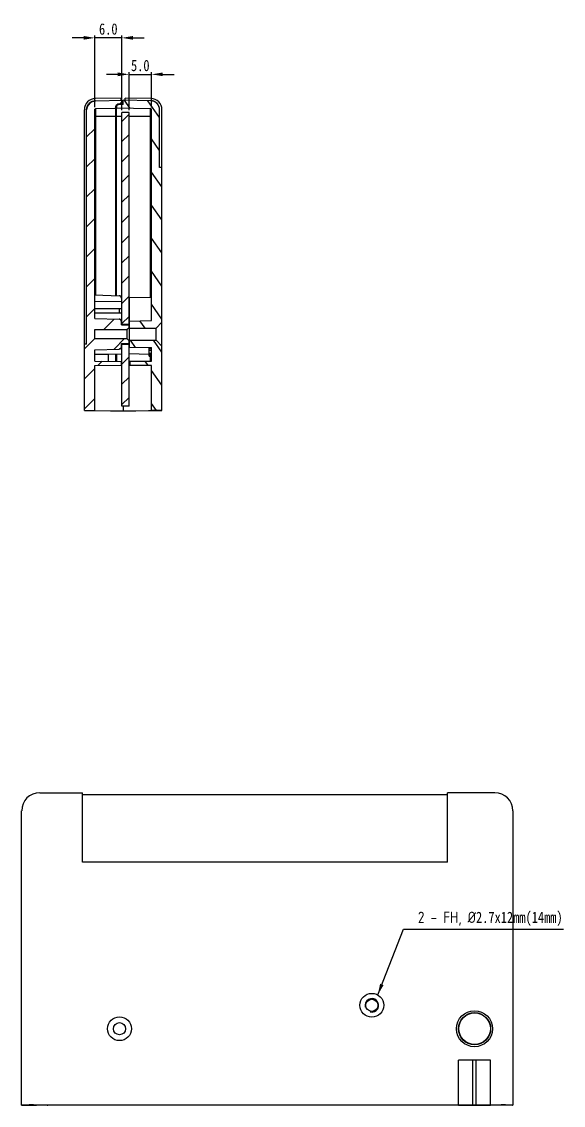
# Model space of a CAD drawing. Header units: millimetres. Extents: x 44 to 354, y -63 to 178.
# Drawn here: x 233.3 to 353.5, y -62.8 to 177.7 of the extents above; entities that cross this region are included whole.
import ezdxf

# ---------------------------------------------------------------- set-up
doc = ezdxf.new("R2010")
doc.units = ezdxf.units.MM
doc.header["$LTSCALE"] = 16.335
doc.header["$PDMODE"] = 3
doc.header["$PDSIZE"] = 8
doc.layers.get('0').update_dxf_attribs({"linetype": 'CONTINUOUS'})
doc.layers.get('Defpoints').update_dxf_attribs({"linetype": 'CONTINUOUS'})
doc.layers.add('02___PRT_ALL_AXES', color=7, linetype='CONTINUOUS')
doc.styles.get("Standard").update_dxf_attribs({"font": '', "width": 0.85})
doc.styles.get('STANDARD').set_extended_font_data('GulimChe')
doc.dimstyles.get("Standard").update_dxf_attribs({"dimtxt": 2.5, "dimasz": 2.5, "dimexe": 0.5, "dimexo": 0.5, "dimgap": 0.7, "dimtad": 1, "dimdec": 1, "dimzin": 1, "dimdsep": 46, "dimtxsty": 'STANDARD', "dimcen": 0.09, "dimadec": 0, "dimazin": 0, "dimtp": 0.01, "dimtm": 0.01, "dimtfac": 1, "dimtdec": 1, "dimtmove": 1, "dimatfit": 0, "dimfxl": 1, "dimtolj": 1, "dimarcsym": 0})

# ---------------------------------------------------------------- blocks, each defined once
blk = doc.blocks.new('*D17')
at = {"color": 0, "lineweight": -2}
for p, q in [((254.66, 166.01), (252.16, 166.01)), ((257.16, 158.05), (257.16, 166.51)), ((257.16, 166.01), (262.16, 166.01)), ((262.16, 158.65), (262.16, 166.51)), ((264.66, 166.01), (267.16, 166.01))]:
    blk.add_line(p, q, dxfattribs=at)
at = {"color": 0}
for points in [[(254.66, 166.43), (254.66, 165.6), (257.16, 166.01)], [(264.66, 166.43), (264.66, 165.6), (262.16, 166.01)]]:
    blk.add_solid(points, dxfattribs=at)
at = {"layer": 'Defpoints', "color": 0}
for p in [(262.16, 166.01), (257.16, 157.55), (262.16, 158.15)]:
    blk.add_point(p, dxfattribs=at)
at = {"color": 0, "insert": (259.66, 167.96), "char_height": 2.5, "attachment_point": 5}
blk.add_mtext('\\A1;5.0', dxfattribs=at)
blk = doc.blocks.new('*D18')
at = {"color": 0, "lineweight": -2}
for p, q in [((247.07, 174.11), (244.57, 174.11)), ((249.57, 158.7), (249.57, 174.61)), ((255.56, 174.11), (249.57, 174.11)), ((255.56, 158.05), (255.56, 174.61)), ((258.06, 174.11), (260.56, 174.11))]:
    blk.add_line(p, q, dxfattribs=at)
at = {"color": 0}
for points in [[(247.07, 174.53), (247.07, 173.7), (249.57, 174.11)], [(258.06, 174.53), (258.06, 173.7), (255.56, 174.11)]]:
    blk.add_solid(points, dxfattribs=at)
at = {"layer": 'Defpoints', "color": 0}
for p in [(249.57, 174.11), (249.57, 158.2), (255.56, 157.55)]:
    blk.add_point(p, dxfattribs=at)
at = {"color": 0, "insert": (252.56, 176.06), "char_height": 2.5, "attachment_point": 5}
blk.add_mtext('\\A1;6.0', dxfattribs=at)

msp = doc.modelspace()

# ---------------------------------------------------------------- hatches: boundary and pattern name
at = {"linetype": 'Continuous'}
h = msp.add_hatch(dxfattribs=at)
h.set_pattern_fill('DEFAULT__2', color=2, scale=4.704653, angle=45, style=0, pattern_type=0)
h.set_pattern_definition([(45, (29.089, 0.004), (-3.32669, 3.32669), [])])
edge = h.paths.add_edge_path()
edge.add_line((247.26, 91.42), (247.26, 106.15))
edge.add_line((247.76, 106.15), (247.26, 106.15))
edge.add_line((247.76, 106.15), (247.76, 158.14))
edge.add_spline(control_points=[(247.76, 158.14), (247.76, 159.3), (248.57, 160.12), (249.73, 160.14)], knot_values=[0, 0, 0, 0, 1, 1, 1, 1], weights=[1, 0.808834, 0.808834, 1], degree=3, periodic=0)
edge.add_line((249.73, 160.14), (255.86, 160.25))
edge.add_line((255.86, 159.45), (255.86, 160.25))
edge.add_line((255.86, 159.45), (254.84, 159.41))
edge.add_spline(control_points=[(254.26, 158.81), (254.26, 159.15), (254.5, 159.4), (254.84, 159.41)], knot_values=[0, 0, 0, 0, 1, 1, 1, 1], weights=[1, 0.812893, 0.812893, 1], degree=3, periodic=0)
edge.add_line((254.26, 158.81), (254.26, 158.42))
edge.add_line((254.26, 158.42), (249.76, 158.34))
edge.add_spline(control_points=[(249.56, 158.14), (249.56, 158.26), (249.64, 158.34), (249.76, 158.34)], knot_values=[0, 0, 0, 0, 1, 1, 1, 1], weights=[1, 0.808834, 0.808834, 1], degree=3, periodic=0)
edge.add_line((249.56, 111.85), (249.56, 158.14))
edge.add_line((249.56, 111.85), (254.98, 111.66))
edge.add_spline(control_points=[(255.46, 111.16), (255.46, 111.44), (255.26, 111.65), (254.98, 111.66)], knot_values=[0, 0, 0, 0, 1, 1, 1, 1], weights=[1, 0.812893, 0.812893, 1], degree=3, periodic=0)
edge.add_line((255.46, 110.44), (255.46, 111.16))
edge.add_line((255.46, 110.44), (257.16, 110.42))
edge.add_line((257.16, 109.85), (257.16, 110.42))
edge.add_line((256.66, 109.35), (257.16, 109.85))
edge.add_line((249.56, 109.35), (256.66, 109.35))
edge.add_line((249.56, 107.35), (249.56, 109.35))
edge.add_line((249.56, 107.35), (256.66, 107.35))
edge.add_line((256.66, 107.35), (257.16, 106.85))
edge.add_line((257.16, 106.28), (257.16, 106.85))
edge.add_line((255.46, 106.25), (257.16, 106.28))
edge.add_line((255.46, 105.54), (255.46, 106.25))
edge.add_spline(control_points=[(255.46, 105.54), (255.46, 105.25), (255.26, 105.05), (254.98, 105.04)], knot_values=[0, 0, 0, 0, 1, 1, 1, 1], weights=[1, 0.812893, 0.812893, 1], degree=3, periodic=0)
edge.add_line((249.56, 104.85), (254.98, 105.04))
edge.add_line((249.56, 102.35), (249.56, 104.85))
edge.add_line((249.56, 102.35), (255.41, 102.25))
edge.add_line((255.41, 102.25), (255.41, 101.45))
edge.add_line((249.56, 101.35), (255.41, 101.45))
edge.add_line((249.56, 91.4), (249.56, 101.35))
edge.add_line((247.26, 91.42), (249.56, 91.4))
h = msp.add_hatch(dxfattribs=at)
h.set_pattern_fill('DEFAULT__1', color=2, scale=4.210795, angle=125, style=0, pattern_type=0)
h.set_pattern_definition([(125, (29.089, 0.004), (-3.44928, -2.41521), [])])
edge = h.paths.add_edge_path()
edge.add_line((264.46, 91.42), (264.46, 105.7))
edge.add_line((264.46, 91.42), (262.16, 91.4))
edge.add_line((262.16, 91.4), (262.16, 101.35))
edge.add_line((262.16, 101.35), (257.31, 101.43))
edge.add_line((257.31, 102.26), (257.31, 101.43))
edge.add_line((262.16, 102.35), (257.31, 102.26))
edge.add_line((262.16, 102.35), (262.16, 105.35))
edge.add_line((257.26, 105.43), (262.16, 105.35))
edge.add_line((257.26, 105.43), (257.26, 107))
edge.add_line((257.26, 107), (263.16, 107))
edge.add_line((263.16, 107), (264.46, 105.7))
edge = h.paths.add_edge_path()
edge.add_line((264.46, 111), (264.46, 145.35))
edge.add_line((263.16, 109.7), (264.46, 111))
edge.add_line((257.26, 109.7), (263.16, 109.7))
edge.add_line((257.26, 109.7), (257.26, 111.26))
edge.add_line((257.26, 111.26), (262.16, 111.35))
edge.add_line((262.16, 111.35), (262.16, 158.14))
edge.add_spline(control_points=[(262.16, 158.14), (262.16, 158.26), (262.08, 158.34), (261.96, 158.34)], knot_values=[0, 0, 0, 0, 1, 1, 1, 1], weights=[1, 0.808834, 0.808834, 1], degree=3, periodic=0)
edge.add_line((261.96, 158.34), (254.36, 158.47))
edge.add_line((254.36, 158.81), (254.36, 158.47))
edge.add_spline(control_points=[(254.36, 158.81), (254.36, 159.1), (254.56, 159.3), (254.84, 159.31)], knot_values=[0, 0, 0, 0, 1, 1, 1, 1], weights=[1, 0.812893, 0.812893, 1], degree=3, periodic=0)
edge.add_line((255.86, 159.35), (254.84, 159.31))
edge.add_line((255.86, 159.35), (255.86, 160.25))
edge.add_line((262, 160.14), (255.86, 160.25))
edge.add_spline(control_points=[(263.96, 158.14), (263.96, 159.3), (263.15, 160.12), (262, 160.14)], knot_values=[0, 0, 0, 0, 1, 1, 1, 1], weights=[1, 0.808834, 0.808834, 1], degree=3, periodic=0)
edge.add_line((263.96, 145.35), (263.96, 158.14))
edge.add_line((264.46, 145.35), (263.96, 145.35))
h = msp.add_hatch()
h.set_pattern_fill('ANSI31', color=2)
h.set_pattern_definition([(45, (-39.2122, 0), (-2.245064, 2.245064), [])])
h.paths.add_polyline_path([(257.16, 157.55), (255.56, 157.55), (255.56, 110.59), (257.16, 110.59)])
h.paths.add_polyline_path([(257.16, 106.09), (255.56, 106.09), (255.56, 92.35), (257.16, 92.35)])

# ---------------------------------------------------------------- linework, layer by layer
at = {"color": 3, "linetype": 'Continuous'}
for p, q in [((255.41, 160.74), (249.72, 160.64)), ((249.73, 160.14), (255.86, 160.25)), ((249.73, 160.14), (255.86, 160.25)), ((254.26, 158.81), (254.26, 158.42)), ((254.26, 116.88), (254.26, 158.81)), ((254.36, 158.81), (254.36, 158.47)), ((254.36, 158.81), (254.36, 158.47)), ((255.86, 159.45), (254.84, 159.41)), ((255.86, 159.45), (254.84, 159.41)), ((254.84, 159.41), (254.84, 159.31)), ((255.86, 159.35), (254.84, 159.31)), ((255.86, 159.35), (254.84, 159.31)), ((255.41, 160.24), (255.41, 160.74)), ((255.86, 159.35), (255.86, 160.25)), ((262, 160.14), (255.86, 160.25)), ((255.86, 159.45), (255.86, 160.25)), ((255.86, 159.35), (255.86, 160.25)), ((262, 160.14), (255.86, 160.25)), ((256.31, 160.24), (256.31, 160.74)), ((262, 160.64), (256.31, 160.74)), ((247.26, 91.42), (247.26, 158.14)), ((247.76, 106.15), (247.76, 158.14)), ((247.76, 106.15), (247.76, 158.14)), ((249.56, 111.85), (249.56, 158.14)), ((249.56, 111.85), (249.56, 158.14)), ((249.56, 156.75), (255.56, 156.75)), ((254.26, 158.42), (249.76, 158.34)), ((254.26, 158.42), (249.76, 158.34)), ((249.76, 158.34), (249.76, 117.04)), ((261.96, 158.34), (254.36, 158.47)), ((254.36, 116.88), (254.36, 158.47)), ((261.96, 158.34), (254.36, 158.47)), ((257.16, 156.75), (262.16, 156.75)), ((261.96, 116.54), (261.96, 158.34)), ((262.16, 111.35), (262.16, 158.14)), ((262.16, 111.35), (262.16, 158.14)), ((263.96, 145.35), (263.96, 158.14)), ((263.96, 145.35), (263.96, 158.14)), ((264.46, 91.42), (264.46, 158.14)), ((264.46, 145.35), (263.96, 145.35)), ((264.46, 145.35), (263.96, 145.35)), ((264.46, 111), (264.46, 145.35)), ((249.56, 117.05), (254.98, 116.86)), ((249.56, 115.69), (255.46, 115.58)), ((255.46, 116.36), (255.46, 115.58)), ((255.46, 115.64), (255.56, 115.64)), ((257.26, 116.46), (262.16, 116.55)), ((257.26, 105.43), (257.26, 116.46)), ((249.56, 114.05), (255.46, 114.05)), ((254.98, 114.05), (254.98, 113.05)), ((255.46, 114.05), (255.46, 113.05)), ((249.56, 113.05), (255.46, 113.05)), ((249.56, 111.85), (254.98, 111.66)), ((249.56, 111.85), (254.98, 111.66)), ((255.32, 111.51), (255.46, 111.51)), ((255.46, 110.44), (255.46, 111.51)), ((255.46, 111.45), (255.56, 111.45)), ((255.46, 110.44), (255.46, 111.16)), ((257.26, 112.76), (257.16, 112.76)), ((257.26, 111.26), (262.16, 111.35)), ((257.26, 111.26), (262.16, 111.35)), ((257.26, 109.7), (257.26, 111.26)), ((263.16, 109.7), (264.46, 111)), ((263.16, 109.7), (264.46, 111)), ((249.56, 109.35), (256.66, 109.35)), ((249.56, 107.35), (249.56, 109.35)), ((249.56, 109.35), (256.66, 109.35)), ((249.56, 107.35), (249.56, 109.35)), ((255.46, 110.44), (257.16, 110.42)), ((255.46, 110.44), (257.16, 110.42)), ((256.66, 109.35), (257.16, 109.85)), ((256.66, 109.35), (257.16, 109.85)), ((256.66, 109.35), (256.66, 107.35)), ((257.16, 109.85), (257.16, 110.42)), ((257.16, 109.85), (257.16, 106.85)), ((257.26, 109.7), (263.16, 109.7)), ((257.26, 109.7), (263.16, 109.7)), ((263.16, 107), (263.16, 109.7)), ((247.26, 91.42), (247.26, 106.15)), ((247.76, 106.15), (247.26, 106.15)), ((247.76, 106.15), (247.26, 106.15)), ((249.56, 107.35), (256.66, 107.35)), ((249.56, 107.35), (256.66, 107.35)), ((255.46, 106.25), (257.16, 106.28)), ((255.46, 106.25), (257.16, 106.28)), ((255.46, 105.54), (255.46, 106.25)), ((255.46, 105.54), (255.46, 106.25)), ((256.66, 107.35), (257.16, 106.85)), ((256.66, 107.35), (257.16, 106.85)), ((257.16, 106.28), (257.16, 106.85)), ((257.26, 105.43), (257.26, 107)), ((257.26, 107), (263.16, 107)), ((257.26, 107), (263.16, 107)), ((263.16, 107), (264.46, 105.7)), ((263.16, 107), (264.46, 105.7)), ((249.56, 104.85), (254.98, 105.04)), ((249.56, 104.85), (254.98, 105.04)), ((249.56, 102.35), (249.56, 104.85)), ((249.56, 102.35), (249.56, 104.85)), ((249.56, 103.88), (252.56, 103.92)), ((252.56, 103.9), (255.56, 103.95)), ((252.56, 103.92), (252.56, 102.3)), ((254.26, 102.27), (254.26, 103.93)), ((254.36, 103.93), (254.36, 102.26)), ((261.66, 103.86), (257.16, 103.94)), ((257.26, 105.43), (262.16, 105.35)), ((257.26, 105.43), (262.16, 105.35)), ((261.66, 103.43), (261.66, 105.36)), ((261.66, 105.15), (262.16, 105.15)), ((261.66, 104.77), (262.16, 104.77)), ((261.66, 104.1), (262.16, 104.1)), ((261.66, 103.81), (262.16, 103.81)), ((261.66, 103.62), (262.16, 103.62)), ((261.66, 103.52), (262.16, 103.52)), ((262.16, 102.35), (262.16, 105.35)), ((262.16, 102.35), (262.16, 105.35)), ((264.46, 91.42), (264.46, 105.7)), ((249.56, 102.35), (255.41, 102.25)), ((249.56, 102.35), (255.56, 102.24)), ((249.56, 101.35), (255.41, 101.45)), ((249.56, 101.35), (255.56, 101.45)), ((249.56, 91.4), (249.56, 101.35)), ((249.56, 91.4), (249.56, 101.35)), ((255.41, 102.25), (255.41, 101.45)), ((255.41, 102.25), (255.41, 101.45)), ((257.16, 102.26), (262.16, 102.35)), ((257.16, 101.44), (262.16, 101.35)), ((262.16, 102.35), (257.31, 102.26)), ((257.31, 102.26), (257.31, 101.43)), ((257.31, 102.26), (257.31, 101.43)), ((262.16, 101.35), (257.31, 101.43)), ((261.66, 103.43), (262.16, 103.43)), ((261.96, 102.34), (261.96, 103.43)), ((262.16, 91.4), (262.16, 101.35)), ((262.16, 91.4), (262.16, 101.35)), ((247.26, 91.42), (249.56, 91.4)), ((247.26, 91.42), (255.86, 91.35)), ((255.86, 92.35), (255.86, 91.35)), ((255.86, 91.35), (264.46, 91.42)), ((264.46, 91.42), (262.16, 91.4)), ((253.05, 91.35), (258.67, 91.35)), ((264.46, 91.35), (261.46, 91.35)), ((237.34, 6.56), (246.84, 6.56)), ((246.84, -8.83), (246.84, 6.56)), ((327.84, 6.07), (246.84, 6.07)), ((338.34, 6.56), (327.84, 6.56)), ((327.84, -8.83), (327.84, 6.56)), ((233.34, -62.83), (233.34, 2.57)), ((342.33, 2.57), (342.33, -62.83)), ((327.84, -8.83), (246.84, -8.83)), ((337.39, -52.83), (330.28, -52.83)), ((330.28, -62.76), (330.28, -52.83)), ((330.3, -62.77), (330.3, -52.83)), ((333.49, -62.78), (333.49, -52.83)), ((334.19, -62.78), (334.19, -52.83)), ((337.37, -62.77), (337.37, -52.83)), ((337.39, -62.76), (337.39, -52.83)), ((233.44, -62.78), (233.34, -62.83)), ((233.34, -62.83), (236.64, -62.83)), ((330.28, -62.76), (235.94, -62.76)), ((239.03, -62.83), (237.14, -62.83)), ((239.03, -62.83), (239.14, -62.78)), ((326.63, -62.78), (239.14, -62.78)), ((326.74, -62.83), (326.63, -62.78)), ((330.84, -62.83), (326.74, -62.83)), ((330.28, -62.76), (330.3, -62.77)), ((330.3, -62.77), (333.49, -62.78)), ((337.34, -62.83), (330.34, -62.83)), ((333.49, -62.78), (334.19, -62.78)), ((334.19, -62.78), (337.37, -62.77)), ((338.54, -62.83), (336.84, -62.83)), ((337.39, -62.76), (337.37, -62.77)), ((339.73, -62.76), (337.39, -62.76)), ((342.33, -62.83), (339.03, -62.83)), ((342.23, -62.78), (342.33, -62.83))]:
    msp.add_line(p, q, dxfattribs=at)
for centre, radius in [((311.04, -40.63), 2.65), ((311.04, -40.63), 1.35), ((255.04, -45.83), 2.65), ((333.84, -45.83), 4), ((333.84, -45.83), 3.57), ((333.84, -45.83), 3.5), ((333.84, -45.83), 3.5), ((255.04, -45.83), 1.35)]:
    msp.add_circle(centre, radius, dxfattribs=at)
for centre, radius, start, end in [((249.76, 158.14), 2.5, 91, 180), ((249.76, 158.14), 2, 91, 180), ((254.86, 158.81), 0.6, 92, 180), ((254.86, 158.81), 0.5, 92, 180), ((261.96, 158.14), 2.5, 0, 89), ((261.96, 158.14), 2, 0, 89), ((249.76, 158.14), 0.2, 91, 180), ((261.96, 158.14), 0.2, 0, 89), ((254.96, 116.36), 0.5, 0, 88), ((254.96, 111.16), 0.5, 0, 88), ((254.96, 105.54), 0.5, 272, 0), ((237.34, 2.57), 3.99, 90, 180), ((338.34, 2.57), 3.99, 0, 90), ((311.04, -40.63), 1.5, 255, 195)]:
    msp.add_arc(centre, radius, start, end, dxfattribs=at)
for centre, major_axis, start_param, end_param in [((235.94, -62.78), (2.5, 0), 1.570796, 3.124139), ((236.64, -62.83), (0.5, 0), 0.100167, 1.570796), ((333.84, -62.83), (3, 0), 0, 3.141593), ((339.03, -62.83), (0.5, 0), 1.570796, 2.979769), ((339.73, -62.78), (2.5, 0), 0.017453, 1.570796)]:
    msp.add_ellipse(centre, major_axis=major_axis, ratio=0.008727, start_param=start_param, end_param=end_param, dxfattribs=at)
for points, knots in [([(247.76, 158.14), (247.76, 158.15), (247.76, 158.16), (247.76, 158.19), (247.76, 158.21), (247.76, 158.23), (247.76, 158.25), (247.76, 158.27), (247.77, 158.3), (247.77, 158.32), (247.77, 158.34), (247.77, 158.36), (247.78, 158.39), (247.78, 158.41), (247.78, 158.43), (247.79, 158.46), (247.79, 158.48), (247.79, 158.5), (247.8, 158.52), (247.8, 158.55), (247.81, 158.57), (247.81, 158.59), (247.82, 158.62), (247.82, 158.64), (247.83, 158.66), (247.84, 158.69), (247.84, 158.71), (247.85, 158.73), (247.86, 158.76), (247.86, 158.78), (247.87, 158.8), (247.88, 158.82), (247.89, 158.85), (247.9, 158.87), (247.91, 158.89), (247.92, 158.92), (247.93, 158.94), (247.94, 158.96), (247.95, 158.98), (247.96, 159.01), (247.97, 159.03), (247.98, 159.05), (247.99, 159.07), (248, 159.1), (248.01, 159.12), (248.03, 159.14), (248.04, 159.16), (248.05, 159.18), (248.07, 159.2), (248.08, 159.23), (248.09, 159.25), (248.11, 159.27), (248.12, 159.29), (248.14, 159.31), (248.15, 159.33), (248.17, 159.35), (248.18, 159.37), (248.2, 159.39), (248.21, 159.41), (248.23, 159.43), (248.25, 159.45), (248.26, 159.47), (248.28, 159.49), (248.3, 159.51), (248.32, 159.52), (248.33, 159.54), (248.35, 159.56), (248.37, 159.58), (248.39, 159.6), (248.41, 159.61), (248.43, 159.63), (248.45, 159.65), (248.46, 159.66), (248.48, 159.68), (248.5, 159.7), (248.52, 159.71), (248.54, 159.73), (248.56, 159.74), (248.58, 159.76), (248.61, 159.77), (248.63, 159.79), (248.65, 159.8), (248.67, 159.82), (248.69, 159.83), (248.71, 159.84), (248.73, 159.86), (248.75, 159.87), (248.78, 159.88), (248.8, 159.89), (248.82, 159.91), (248.84, 159.92), (248.86, 159.93), (248.89, 159.94), (248.91, 159.95), (248.93, 159.96), (248.95, 159.97), (248.98, 159.98), (249, 159.99), (249.02, 160), (249.04, 160.01), (249.07, 160.02), (249.09, 160.03), (249.11, 160.03), (249.14, 160.04), (249.16, 160.05), (249.18, 160.06), (249.2, 160.06), (249.23, 160.07), (249.25, 160.08), (249.27, 160.08), (249.3, 160.09), (249.32, 160.09), (249.34, 160.1), (249.37, 160.1), (249.39, 160.11), (249.41, 160.11), (249.43, 160.11), (249.46, 160.12), (249.48, 160.12), (249.5, 160.12), (249.52, 160.13), (249.55, 160.13), (249.57, 160.13), (249.59, 160.13), (249.61, 160.14), (249.64, 160.14), (249.66, 160.14), (249.68, 160.14), (249.7, 160.14), (249.72, 160.14), (249.73, 160.14)], [0, 0, 0, 0, 0.021952, 0.044002, 0.066148, 0.088391, 0.110729, 0.133161, 0.155687, 0.178306, 0.201017, 0.223818, 0.24671, 0.269691, 0.29276, 0.315916, 0.339159, 0.362486, 0.385897, 0.40939, 0.432965, 0.45662, 0.480354, 0.504166, 0.528054, 0.552017, 0.576054, 0.600163, 0.624343, 0.648592, 0.672909, 0.697292, 0.72174, 0.746251, 0.770824, 0.795457, 0.820148, 0.844896, 0.869699, 0.894555, 0.919462, 0.944419, 0.969424, 0.994475, 1.01957, 1.044708, 1.069886, 1.095102, 1.120355, 1.145643, 1.170964, 1.196315, 1.221695, 1.247102, 1.272534, 1.297988, 1.323464, 1.348957, 1.374468, 1.399993, 1.425531, 1.451079, 1.476635, 1.502198, 1.527765, 1.553333, 1.578902, 1.604469, 1.630032, 1.655588, 1.681136, 1.706674, 1.732199, 1.757709, 1.783203, 1.808679, 1.834133, 1.859565, 1.884972, 1.910352, 1.935703, 1.961024, 1.986312, 2.011565, 2.036781, 2.061959, 2.087097, 2.112192, 2.137243, 2.162248, 2.187205, 2.212112, 2.236968, 2.261771, 2.286519, 2.31121, 2.335843, 2.360416, 2.384927, 2.409375, 2.433758, 2.458075, 2.482324, 2.506504, 2.530613, 2.55465, 2.578613, 2.602501, 2.626313, 2.650047, 2.673702, 2.697277, 2.72077, 2.744181, 2.767508, 2.79075, 2.813907, 2.836976, 2.859957, 2.882848, 2.90565, 2.928361, 2.95098, 2.973506, 2.995938, 3.018276, 3.040518, 3.062665, 3.084715, 3.106667, 3.106667, 3.106667, 3.106667]), ([(254.26, 158.81), (254.26, 158.81), (254.26, 158.82), (254.26, 158.83), (254.26, 158.83), (254.26, 158.84), (254.26, 158.85), (254.26, 158.85), (254.26, 158.86), (254.26, 158.87), (254.26, 158.87), (254.26, 158.88), (254.26, 158.89), (254.27, 158.89), (254.27, 158.9), (254.27, 158.91), (254.27, 158.91), (254.27, 158.92), (254.27, 158.93), (254.27, 158.93), (254.27, 158.94), (254.28, 158.95), (254.28, 158.95), (254.28, 158.96), (254.28, 158.97), (254.28, 158.97), (254.28, 158.98), (254.29, 158.99), (254.29, 159), (254.29, 159), (254.29, 159.01), (254.3, 159.02), (254.3, 159.02), (254.3, 159.03), (254.3, 159.04), (254.31, 159.04), (254.31, 159.05), (254.31, 159.06), (254.31, 159.06), (254.32, 159.07), (254.32, 159.08), (254.32, 159.08), (254.33, 159.09), (254.33, 159.1), (254.33, 159.1), (254.34, 159.11), (254.34, 159.12), (254.35, 159.12), (254.35, 159.13), (254.35, 159.13), (254.36, 159.14), (254.36, 159.15), (254.37, 159.15), (254.37, 159.16), (254.38, 159.17), (254.38, 159.17), (254.38, 159.18), (254.39, 159.18), (254.39, 159.19), (254.4, 159.2), (254.4, 159.2), (254.41, 159.21), (254.41, 159.21), (254.42, 159.22), (254.42, 159.22), (254.43, 159.23), (254.43, 159.23), (254.44, 159.24), (254.44, 159.25), (254.45, 159.25), (254.46, 159.26), (254.46, 159.26), (254.47, 159.27), (254.47, 159.27), (254.48, 159.28), (254.48, 159.28), (254.49, 159.29), (254.5, 159.29), (254.5, 159.29), (254.51, 159.3), (254.51, 159.3), (254.52, 159.31), (254.53, 159.31), (254.53, 159.32), (254.54, 159.32), (254.55, 159.32), (254.55, 159.33), (254.56, 159.33), (254.56, 159.34), (254.57, 159.34), (254.58, 159.34), (254.58, 159.35), (254.59, 159.35), (254.6, 159.35), (254.6, 159.36), (254.61, 159.36), (254.62, 159.36), (254.62, 159.36), (254.63, 159.37), (254.64, 159.37), (254.64, 159.37), (254.65, 159.38), (254.66, 159.38), (254.66, 159.38), (254.67, 159.38), (254.68, 159.38), (254.69, 159.39), (254.69, 159.39), (254.7, 159.39), (254.71, 159.39), (254.71, 159.39), (254.72, 159.4), (254.73, 159.4), (254.73, 159.4), (254.74, 159.4), (254.75, 159.4), (254.75, 159.4), (254.76, 159.4), (254.77, 159.41), (254.77, 159.41), (254.78, 159.41), (254.79, 159.41), (254.79, 159.41), (254.8, 159.41), (254.81, 159.41), (254.81, 159.41), (254.82, 159.41), (254.83, 159.41), (254.83, 159.41), (254.84, 159.41), (254.84, 159.41)], [0, 0, 0, 0, 0.0065266, 0.0130816, 0.0196648, 0.0262759, 0.0329146, 0.0395809, 0.0462744, 0.0529948, 0.059742, 0.0665156, 0.0733154, 0.0801411, 0.0869924, 0.0938689, 0.1007704, 0.1076966, 0.114647, 0.1216215, 0.1286195, 0.1356408, 0.1426851, 0.1497518, 0.1568407, 0.1639513, 0.1710832, 0.1782361, 0.1854095, 0.192603, 0.1998162, 0.2070486, 0.2142997, 0.2215691, 0.2288564, 0.236161, 0.2434825, 0.2508204, 0.2581742, 0.2655433, 0.2729274, 0.2803258, 0.2877381, 0.2951637, 0.3026021, 0.3100528, 0.3175151, 0.3249886, 0.3324727, 0.3399668, 0.3474703, 0.3549828, 0.3625036, 0.3700321, 0.3775678, 0.3851101, 0.3926584, 0.4002121, 0.4077705, 0.4153332, 0.4228995, 0.4304688, 0.4380405, 0.4456141, 0.4531888, 0.4607641, 0.4683395, 0.4759142, 0.4834877, 0.4910595, 0.4986288, 0.5061951, 0.5137578, 0.5213162, 0.5288699, 0.5364182, 0.5439604, 0.5514961, 0.5590247, 0.5665455, 0.5740579, 0.5815615, 0.5890556, 0.5965397, 0.6040132, 0.6114755, 0.6189262, 0.6263645, 0.6337902, 0.6412024, 0.6486009, 0.6559849, 0.6633541, 0.6707079, 0.6780458, 0.6853673, 0.6926719, 0.6999592, 0.7072286, 0.7144797, 0.7217121, 0.7289252, 0.7361187, 0.7432921, 0.750445, 0.757577, 0.7646876, 0.7717765, 0.7788432, 0.7858874, 0.7929088, 0.7999068, 0.8068813, 0.8138317, 0.8207579, 0.8276594, 0.8345359, 0.8413872, 0.8482129, 0.8550126, 0.8617863, 0.8685334, 0.8752539, 0.8819474, 0.8886136, 0.8952524, 0.9018635, 0.9084467, 0.9150016, 0.9215283, 0.9215283, 0.9215283, 0.9215283]), ([(254.36, 158.81), (254.36, 158.81), (254.36, 158.82), (254.36, 158.82), (254.36, 158.83), (254.36, 158.83), (254.36, 158.84), (254.36, 158.85), (254.36, 158.85), (254.36, 158.86), (254.36, 158.86), (254.36, 158.87), (254.36, 158.87), (254.36, 158.88), (254.37, 158.88), (254.37, 158.89), (254.37, 158.9), (254.37, 158.9), (254.37, 158.91), (254.37, 158.91), (254.37, 158.92), (254.37, 158.92), (254.37, 158.93), (254.38, 158.94), (254.38, 158.94), (254.38, 158.95), (254.38, 158.95), (254.38, 158.96), (254.38, 158.96), (254.39, 158.97), (254.39, 158.98), (254.39, 158.98), (254.39, 158.99), (254.39, 158.99), (254.4, 159), (254.4, 159), (254.4, 159.01), (254.4, 159.02), (254.41, 159.02), (254.41, 159.03), (254.41, 159.03), (254.41, 159.04), (254.42, 159.04), (254.42, 159.05), (254.42, 159.05), (254.43, 159.06), (254.43, 159.07), (254.43, 159.07), (254.44, 159.08), (254.44, 159.08), (254.44, 159.09), (254.45, 159.09), (254.45, 159.1), (254.45, 159.1), (254.46, 159.11), (254.46, 159.11), (254.46, 159.12), (254.47, 159.12), (254.47, 159.13), (254.48, 159.13), (254.48, 159.14), (254.48, 159.14), (254.49, 159.15), (254.49, 159.15), (254.5, 159.16), (254.5, 159.16), (254.5, 159.16), (254.51, 159.17), (254.51, 159.17), (254.52, 159.18), (254.52, 159.18), (254.53, 159.19), (254.53, 159.19), (254.54, 159.19), (254.54, 159.2), (254.55, 159.2), (254.55, 159.21), (254.56, 159.21), (254.56, 159.21), (254.57, 159.22), (254.57, 159.22), (254.58, 159.22), (254.58, 159.23), (254.59, 159.23), (254.59, 159.24), (254.6, 159.24), (254.6, 159.24), (254.61, 159.24), (254.61, 159.25), (254.62, 159.25), (254.63, 159.25), (254.63, 159.26), (254.64, 159.26), (254.64, 159.26), (254.65, 159.26), (254.65, 159.27), (254.66, 159.27), (254.66, 159.27), (254.67, 159.27), (254.67, 159.28), (254.68, 159.28), (254.69, 159.28), (254.69, 159.28), (254.7, 159.29), (254.7, 159.29), (254.71, 159.29), (254.71, 159.29), (254.72, 159.29), (254.73, 159.29), (254.73, 159.3), (254.74, 159.3), (254.74, 159.3), (254.75, 159.3), (254.75, 159.3), (254.76, 159.3), (254.77, 159.3), (254.77, 159.3), (254.78, 159.31), (254.78, 159.31), (254.79, 159.31), (254.79, 159.31), (254.8, 159.31), (254.8, 159.31), (254.81, 159.31), (254.82, 159.31), (254.82, 159.31), (254.83, 159.31), (254.83, 159.31), (254.84, 159.31), (254.84, 159.31), (254.84, 159.31)], [0, 0, 0, 0, 0.0054389, 0.0109014, 0.0163873, 0.0218965, 0.0274289, 0.0329841, 0.038562, 0.0441624, 0.049785, 0.0554297, 0.0610962, 0.0667843, 0.0724936, 0.0782241, 0.0839753, 0.0897471, 0.0955392, 0.1013512, 0.1071829, 0.113034, 0.1189042, 0.1247932, 0.1307006, 0.1366261, 0.1425694, 0.1485301, 0.154508, 0.1605025, 0.1665135, 0.1725405, 0.1785831, 0.1846409, 0.1907136, 0.1968008, 0.2029021, 0.209017, 0.2151451, 0.2212861, 0.2274395, 0.2336049, 0.2397818, 0.2459698, 0.2521684, 0.2583773, 0.2645959, 0.2708238, 0.2770605, 0.2833056, 0.2895586, 0.295819, 0.3020863, 0.3083601, 0.3146399, 0.3209251, 0.3272153, 0.33351, 0.3398088, 0.346111, 0.3524163, 0.358724, 0.3650338, 0.3713451, 0.3776573, 0.3839701, 0.3902829, 0.3965952, 0.4029065, 0.4092162, 0.415524, 0.4218292, 0.4281315, 0.4344302, 0.4407249, 0.4470151, 0.4533004, 0.4595801, 0.4658539, 0.4721212, 0.4783816, 0.4846346, 0.4908797, 0.4971164, 0.5033443, 0.5095629, 0.5157718, 0.5219705, 0.5281585, 0.5343354, 0.5405007, 0.5466541, 0.5527951, 0.5589233, 0.5650382, 0.5711394, 0.5772266, 0.5832993, 0.5893572, 0.5953998, 0.6014267, 0.6074377, 0.6134323, 0.6194101, 0.6253709, 0.6313142, 0.6372397, 0.6431471, 0.649036, 0.6549062, 0.6607573, 0.666589, 0.672401, 0.6781931, 0.6839649, 0.6897161, 0.6954466, 0.701156, 0.706844, 0.7125105, 0.7181552, 0.7237779, 0.7293783, 0.7349562, 0.7405114, 0.7460437, 0.7515529, 0.7570389, 0.7625014, 0.7679402, 0.7679402, 0.7679402, 0.7679402]), ([(263.96, 158.14), (263.96, 158.15), (263.96, 158.16), (263.96, 158.19), (263.96, 158.21), (263.96, 158.23), (263.96, 158.25), (263.96, 158.27), (263.95, 158.3), (263.95, 158.32), (263.95, 158.34), (263.95, 158.36), (263.95, 158.39), (263.94, 158.41), (263.94, 158.43), (263.94, 158.46), (263.93, 158.48), (263.93, 158.5), (263.92, 158.52), (263.92, 158.55), (263.91, 158.57), (263.91, 158.59), (263.9, 158.62), (263.9, 158.64), (263.89, 158.66), (263.88, 158.69), (263.88, 158.71), (263.87, 158.73), (263.86, 158.76), (263.86, 158.78), (263.85, 158.8), (263.84, 158.82), (263.83, 158.85), (263.82, 158.87), (263.81, 158.89), (263.8, 158.92), (263.79, 158.94), (263.78, 158.96), (263.77, 158.98), (263.76, 159.01), (263.75, 159.03), (263.74, 159.05), (263.73, 159.07), (263.72, 159.1), (263.71, 159.12), (263.69, 159.14), (263.68, 159.16), (263.67, 159.18), (263.65, 159.2), (263.64, 159.23), (263.63, 159.25), (263.61, 159.27), (263.6, 159.29), (263.58, 159.31), (263.57, 159.33), (263.55, 159.35), (263.54, 159.37), (263.52, 159.39), (263.51, 159.41), (263.49, 159.43), (263.47, 159.45), (263.46, 159.47), (263.44, 159.49), (263.42, 159.51), (263.4, 159.52), (263.39, 159.54), (263.37, 159.56), (263.35, 159.58), (263.33, 159.6), (263.31, 159.61), (263.29, 159.63), (263.28, 159.65), (263.26, 159.66), (263.24, 159.68), (263.22, 159.7), (263.2, 159.71), (263.18, 159.73), (263.16, 159.74), (263.14, 159.76), (263.12, 159.77), (263.09, 159.79), (263.07, 159.8), (263.05, 159.82), (263.03, 159.83), (263.01, 159.84), (262.99, 159.86), (262.97, 159.87), (262.94, 159.88), (262.92, 159.89), (262.9, 159.91), (262.88, 159.92), (262.86, 159.93), (262.83, 159.94), (262.81, 159.95), (262.79, 159.96), (262.77, 159.97), (262.74, 159.98), (262.72, 159.99), (262.7, 160), (262.68, 160.01), (262.65, 160.02), (262.63, 160.03), (262.61, 160.03), (262.58, 160.04), (262.56, 160.05), (262.54, 160.06), (262.52, 160.06), (262.49, 160.07), (262.47, 160.08), (262.45, 160.08), (262.42, 160.09), (262.4, 160.09), (262.38, 160.1), (262.36, 160.1), (262.33, 160.11), (262.31, 160.11), (262.29, 160.11), (262.26, 160.12), (262.24, 160.12), (262.22, 160.12), (262.2, 160.13), (262.17, 160.13), (262.15, 160.13), (262.13, 160.13), (262.11, 160.14), (262.08, 160.14), (262.06, 160.14), (262.04, 160.14), (262.02, 160.14), (262, 160.14), (262, 160.14)], [0, 0, 0, 0, 0.021952, 0.044002, 0.066148, 0.088391, 0.110729, 0.133161, 0.155687, 0.178306, 0.201017, 0.223818, 0.24671, 0.269691, 0.29276, 0.315916, 0.339159, 0.362486, 0.385897, 0.40939, 0.432965, 0.45662, 0.480354, 0.504166, 0.528054, 0.552017, 0.576054, 0.600163, 0.624343, 0.648592, 0.672909, 0.697292, 0.72174, 0.746251, 0.770824, 0.795457, 0.820148, 0.844896, 0.869699, 0.894555, 0.919462, 0.944419, 0.969424, 0.994475, 1.01957, 1.044708, 1.069886, 1.095102, 1.120355, 1.145643, 1.170964, 1.196315, 1.221695, 1.247102, 1.272534, 1.297988, 1.323464, 1.348957, 1.374468, 1.399993, 1.425531, 1.451079, 1.476635, 1.502198, 1.527765, 1.553333, 1.578902, 1.604469, 1.630032, 1.655588, 1.681136, 1.706674, 1.732199, 1.757709, 1.783203, 1.808679, 1.834133, 1.859565, 1.884972, 1.910352, 1.935703, 1.961024, 1.986312, 2.011565, 2.036781, 2.061959, 2.087097, 2.112192, 2.137243, 2.162248, 2.187205, 2.212112, 2.236968, 2.261771, 2.286519, 2.31121, 2.335843, 2.360416, 2.384927, 2.409375, 2.433758, 2.458075, 2.482324, 2.506504, 2.530613, 2.55465, 2.578613, 2.602501, 2.626313, 2.650047, 2.673702, 2.697277, 2.72077, 2.744181, 2.767508, 2.79075, 2.813907, 2.836976, 2.859957, 2.882848, 2.90565, 2.928361, 2.95098, 2.973506, 2.995938, 3.018276, 3.040518, 3.062665, 3.084715, 3.106667, 3.106667, 3.106667, 3.106667]), ([(249.56, 158.14), (249.56, 158.14), (249.56, 158.15), (249.56, 158.15), (249.56, 158.15), (249.56, 158.16), (249.56, 158.16), (249.56, 158.17), (249.56, 158.17), (249.56, 158.18), (249.56, 158.18), (249.57, 158.19), (249.57, 158.19), (249.57, 158.2), (249.57, 158.2), (249.57, 158.2), (249.57, 158.21), (249.57, 158.21), (249.58, 158.22), (249.58, 158.22), (249.58, 158.23), (249.58, 158.23), (249.58, 158.24), (249.59, 158.24), (249.59, 158.25), (249.59, 158.25), (249.59, 158.25), (249.6, 158.26), (249.6, 158.26), (249.6, 158.27), (249.61, 158.27), (249.61, 158.27), (249.61, 158.28), (249.62, 158.28), (249.62, 158.28), (249.62, 158.29), (249.63, 158.29), (249.63, 158.3), (249.64, 158.3), (249.64, 158.3), (249.64, 158.3), (249.65, 158.31), (249.65, 158.31), (249.66, 158.31), (249.66, 158.32), (249.67, 158.32), (249.67, 158.32), (249.68, 158.32), (249.68, 158.32), (249.68, 158.33), (249.69, 158.33), (249.69, 158.33), (249.7, 158.33), (249.7, 158.33), (249.71, 158.33), (249.71, 158.34), (249.72, 158.34), (249.72, 158.34), (249.73, 158.34), (249.73, 158.34), (249.73, 158.34), (249.74, 158.34), (249.74, 158.34), (249.75, 158.34), (249.75, 158.34), (249.76, 158.34), (249.76, 158.34)], [0, 0, 0, 0, 0.0044001, 0.008839, 0.0133159, 0.0178303, 0.0223815, 0.0269687, 0.0315911, 0.036248, 0.0409383, 0.0456613, 0.0504158, 0.0552008, 0.0600153, 0.0648581, 0.069728, 0.0746239, 0.0795443, 0.0844881, 0.0894539, 0.0944402, 0.0994457, 0.1044689, 0.1095083, 0.1145623, 0.1196293, 0.124708, 0.1297965, 0.1348933, 0.1399967, 0.1451052, 0.150217, 0.1553305, 0.1604439, 0.1655557, 0.1706642, 0.1757676, 0.1808645, 0.185953, 0.1910316, 0.1960987, 0.2011527, 0.206192, 0.2112152, 0.2162207, 0.221207, 0.2261728, 0.2311166, 0.2360371, 0.2409329, 0.2458029, 0.2506457, 0.2554601, 0.2602452, 0.2649997, 0.2697226, 0.2744129, 0.2790698, 0.2836922, 0.2882794, 0.2928306, 0.297345, 0.301822, 0.3062608, 0.3106609, 0.3106609, 0.3106609, 0.3106609]), ([(262.16, 158.14), (262.16, 158.14), (262.16, 158.15), (262.16, 158.15), (262.16, 158.15), (262.16, 158.16), (262.16, 158.16), (262.16, 158.17), (262.16, 158.17), (262.16, 158.18), (262.16, 158.18), (262.16, 158.19), (262.15, 158.19), (262.15, 158.2), (262.15, 158.2), (262.15, 158.2), (262.15, 158.21), (262.15, 158.21), (262.14, 158.22), (262.14, 158.22), (262.14, 158.23), (262.14, 158.23), (262.14, 158.24), (262.13, 158.24), (262.13, 158.25), (262.13, 158.25), (262.13, 158.25), (262.12, 158.26), (262.12, 158.26), (262.12, 158.27), (262.11, 158.27), (262.11, 158.27), (262.11, 158.28), (262.1, 158.28), (262.1, 158.28), (262.1, 158.29), (262.09, 158.29), (262.09, 158.3), (262.08, 158.3), (262.08, 158.3), (262.08, 158.3), (262.07, 158.31), (262.07, 158.31), (262.06, 158.31), (262.06, 158.32), (262.05, 158.32), (262.05, 158.32), (262.05, 158.32), (262.04, 158.32), (262.04, 158.33), (262.03, 158.33), (262.03, 158.33), (262.02, 158.33), (262.02, 158.33), (262.01, 158.33), (262.01, 158.34), (262, 158.34), (262, 158.34), (262, 158.34), (261.99, 158.34), (261.99, 158.34), (261.98, 158.34), (261.98, 158.34), (261.97, 158.34), (261.97, 158.34), (261.97, 158.34), (261.96, 158.34)], [0, 0, 0, 0, 0.0044001, 0.008839, 0.0133159, 0.0178303, 0.0223815, 0.0269687, 0.0315911, 0.036248, 0.0409383, 0.0456613, 0.0504158, 0.0552008, 0.0600153, 0.0648581, 0.069728, 0.0746239, 0.0795443, 0.0844881, 0.0894539, 0.0944402, 0.0994457, 0.1044689, 0.1095083, 0.1145623, 0.1196293, 0.124708, 0.1297965, 0.1348933, 0.1399967, 0.1451052, 0.150217, 0.1553305, 0.1604439, 0.1655557, 0.1706642, 0.1757676, 0.1808645, 0.185953, 0.1910316, 0.1960987, 0.2011527, 0.206192, 0.2112152, 0.2162207, 0.221207, 0.2261728, 0.2311166, 0.2360371, 0.2409329, 0.2458029, 0.2506457, 0.2554601, 0.2602452, 0.2649997, 0.2697226, 0.2744129, 0.2790698, 0.2836922, 0.2882794, 0.2928306, 0.297345, 0.301822, 0.3062608, 0.3106609, 0.3106609, 0.3106609, 0.3106609]), ([(255.46, 111.16), (255.46, 111.16), (255.46, 111.16), (255.46, 111.17), (255.46, 111.18), (255.46, 111.18), (255.46, 111.19), (255.46, 111.19), (255.46, 111.2), (255.46, 111.2), (255.46, 111.21), (255.46, 111.21), (255.46, 111.22), (255.46, 111.23), (255.46, 111.23), (255.45, 111.24), (255.45, 111.24), (255.45, 111.25), (255.45, 111.25), (255.45, 111.26), (255.45, 111.27), (255.45, 111.27), (255.45, 111.28), (255.44, 111.28), (255.44, 111.29), (255.44, 111.29), (255.44, 111.3), (255.44, 111.31), (255.44, 111.31), (255.43, 111.32), (255.43, 111.32), (255.43, 111.33), (255.43, 111.33), (255.43, 111.34), (255.42, 111.35), (255.42, 111.35), (255.42, 111.36), (255.42, 111.36), (255.41, 111.37), (255.41, 111.37), (255.41, 111.38), (255.41, 111.38), (255.4, 111.39), (255.4, 111.4), (255.4, 111.4), (255.39, 111.41), (255.39, 111.41), (255.39, 111.42), (255.39, 111.42), (255.38, 111.43), (255.38, 111.43), (255.38, 111.44), (255.37, 111.44), (255.37, 111.45), (255.36, 111.45), (255.36, 111.46), (255.36, 111.46), (255.35, 111.47), (255.35, 111.47), (255.35, 111.48), (255.34, 111.48), (255.34, 111.49), (255.33, 111.49), (255.33, 111.5), (255.32, 111.5), (255.32, 111.51), (255.32, 111.51), (255.31, 111.52), (255.31, 111.52), (255.3, 111.52), (255.3, 111.53), (255.29, 111.53), (255.29, 111.54), (255.28, 111.54), (255.28, 111.54), (255.27, 111.55), (255.27, 111.55), (255.26, 111.56), (255.26, 111.56), (255.25, 111.56), (255.25, 111.57), (255.24, 111.57), (255.24, 111.57), (255.23, 111.58), (255.23, 111.58), (255.22, 111.58), (255.22, 111.59), (255.21, 111.59), (255.21, 111.59), (255.2, 111.6), (255.2, 111.6), (255.19, 111.6), (255.18, 111.61), (255.18, 111.61), (255.17, 111.61), (255.17, 111.61), (255.16, 111.62), (255.16, 111.62), (255.15, 111.62), (255.15, 111.62), (255.14, 111.63), (255.13, 111.63), (255.13, 111.63), (255.12, 111.63), (255.12, 111.63), (255.11, 111.64), (255.11, 111.64), (255.1, 111.64), (255.09, 111.64), (255.09, 111.64), (255.08, 111.64), (255.08, 111.64), (255.07, 111.65), (255.07, 111.65), (255.06, 111.65), (255.06, 111.65), (255.05, 111.65), (255.04, 111.65), (255.04, 111.65), (255.03, 111.65), (255.03, 111.65), (255.02, 111.66), (255.02, 111.66), (255.01, 111.66), (255.01, 111.66), (255, 111.66), (254.99, 111.66), (254.99, 111.66), (254.98, 111.66), (254.98, 111.66), (254.98, 111.66)], [0, 0, 0, 0, 0.0054389, 0.0109014, 0.0163873, 0.0218965, 0.0274289, 0.0329841, 0.038562, 0.0441624, 0.049785, 0.0554297, 0.0610962, 0.0667843, 0.0724936, 0.0782241, 0.0839753, 0.0897471, 0.0955392, 0.1013512, 0.1071829, 0.113034, 0.1189042, 0.1247932, 0.1307006, 0.1366261, 0.1425694, 0.1485301, 0.154508, 0.1605025, 0.1665135, 0.1725405, 0.1785831, 0.1846409, 0.1907136, 0.1968008, 0.2029021, 0.209017, 0.2151451, 0.2212861, 0.2274395, 0.2336049, 0.2397818, 0.2459698, 0.2521684, 0.2583773, 0.2645959, 0.2708238, 0.2770605, 0.2833056, 0.2895586, 0.295819, 0.3020863, 0.3083601, 0.3146399, 0.3209251, 0.3272153, 0.33351, 0.3398088, 0.346111, 0.3524163, 0.358724, 0.3650338, 0.3713451, 0.3776573, 0.3839701, 0.3902829, 0.3965952, 0.4029065, 0.4092162, 0.415524, 0.4218292, 0.4281315, 0.4344302, 0.4407249, 0.4470151, 0.4533004, 0.4595801, 0.4658539, 0.4721212, 0.4783816, 0.4846346, 0.4908797, 0.4971164, 0.5033443, 0.5095629, 0.5157718, 0.5219705, 0.5281585, 0.5343354, 0.5405007, 0.5466541, 0.5527951, 0.5589233, 0.5650382, 0.5711394, 0.5772266, 0.5832993, 0.5893572, 0.5953998, 0.6014267, 0.6074377, 0.6134323, 0.6194101, 0.6253709, 0.6313142, 0.6372397, 0.6431471, 0.649036, 0.6549062, 0.6607573, 0.666589, 0.672401, 0.6781931, 0.6839649, 0.6897161, 0.6954466, 0.701156, 0.706844, 0.7125105, 0.7181552, 0.7237779, 0.7293783, 0.7349562, 0.7405114, 0.7460437, 0.7515529, 0.7570389, 0.7625014, 0.7679402, 0.7679402, 0.7679402, 0.7679402]), ([(255.46, 105.54), (255.46, 105.53), (255.46, 105.53), (255.46, 105.53), (255.46, 105.52), (255.46, 105.51), (255.46, 105.51), (255.46, 105.5), (255.46, 105.5), (255.46, 105.49), (255.46, 105.49), (255.46, 105.48), (255.46, 105.48), (255.46, 105.47), (255.46, 105.46), (255.45, 105.46), (255.45, 105.45), (255.45, 105.45), (255.45, 105.44), (255.45, 105.44), (255.45, 105.43), (255.45, 105.42), (255.45, 105.42), (255.44, 105.41), (255.44, 105.41), (255.44, 105.4), (255.44, 105.4), (255.44, 105.39), (255.44, 105.38), (255.43, 105.38), (255.43, 105.37), (255.43, 105.37), (255.43, 105.36), (255.43, 105.36), (255.42, 105.35), (255.42, 105.35), (255.42, 105.34), (255.42, 105.33), (255.41, 105.33), (255.41, 105.32), (255.41, 105.32), (255.41, 105.31), (255.4, 105.31), (255.4, 105.3), (255.4, 105.3), (255.39, 105.29), (255.39, 105.28), (255.39, 105.28), (255.39, 105.27), (255.38, 105.27), (255.38, 105.26), (255.38, 105.26), (255.37, 105.25), (255.37, 105.25), (255.36, 105.24), (255.36, 105.24), (255.36, 105.23), (255.35, 105.23), (255.35, 105.22), (255.35, 105.22), (255.34, 105.21), (255.34, 105.21), (255.33, 105.2), (255.33, 105.2), (255.32, 105.19), (255.32, 105.19), (255.32, 105.18), (255.31, 105.18), (255.31, 105.18), (255.3, 105.17), (255.3, 105.17), (255.29, 105.16), (255.29, 105.16), (255.28, 105.15), (255.28, 105.15), (255.27, 105.15), (255.27, 105.14), (255.26, 105.14), (255.26, 105.14), (255.25, 105.13), (255.25, 105.13), (255.24, 105.12), (255.24, 105.12), (255.23, 105.12), (255.23, 105.11), (255.22, 105.11), (255.22, 105.11), (255.21, 105.1), (255.21, 105.1), (255.2, 105.1), (255.2, 105.1), (255.19, 105.09), (255.18, 105.09), (255.18, 105.09), (255.17, 105.08), (255.17, 105.08), (255.16, 105.08), (255.16, 105.08), (255.15, 105.07), (255.15, 105.07), (255.14, 105.07), (255.13, 105.07), (255.13, 105.07), (255.12, 105.06), (255.12, 105.06), (255.11, 105.06), (255.11, 105.06), (255.1, 105.06), (255.09, 105.06), (255.09, 105.05), (255.08, 105.05), (255.08, 105.05), (255.07, 105.05), (255.07, 105.05), (255.06, 105.05), (255.06, 105.05), (255.05, 105.04), (255.04, 105.04), (255.04, 105.04), (255.03, 105.04), (255.03, 105.04), (255.02, 105.04), (255.02, 105.04), (255.01, 105.04), (255.01, 105.04), (255, 105.04), (254.99, 105.04), (254.99, 105.04), (254.98, 105.04), (254.98, 105.04), (254.98, 105.04)], [0, 0, 0, 0, 0.0054389, 0.0109014, 0.0163873, 0.0218965, 0.0274289, 0.0329841, 0.038562, 0.0441624, 0.049785, 0.0554297, 0.0610962, 0.0667843, 0.0724936, 0.0782241, 0.0839753, 0.0897471, 0.0955392, 0.1013512, 0.1071829, 0.113034, 0.1189042, 0.1247932, 0.1307006, 0.1366261, 0.1425694, 0.1485301, 0.154508, 0.1605025, 0.1665135, 0.1725405, 0.1785831, 0.1846409, 0.1907136, 0.1968008, 0.2029021, 0.209017, 0.2151451, 0.2212861, 0.2274395, 0.2336049, 0.2397818, 0.2459698, 0.2521684, 0.2583773, 0.2645959, 0.2708238, 0.2770605, 0.2833056, 0.2895586, 0.295819, 0.3020863, 0.3083601, 0.3146399, 0.3209251, 0.3272153, 0.33351, 0.3398088, 0.346111, 0.3524163, 0.358724, 0.3650338, 0.3713451, 0.3776573, 0.3839701, 0.3902829, 0.3965952, 0.4029065, 0.4092162, 0.415524, 0.4218292, 0.4281315, 0.4344302, 0.4407249, 0.4470151, 0.4533004, 0.4595801, 0.4658539, 0.4721212, 0.4783816, 0.4846346, 0.4908797, 0.4971164, 0.5033443, 0.5095629, 0.5157718, 0.5219705, 0.5281585, 0.5343354, 0.5405007, 0.5466541, 0.5527951, 0.5589233, 0.5650382, 0.5711394, 0.5772266, 0.5832993, 0.5893572, 0.5953998, 0.6014267, 0.6074377, 0.6134323, 0.6194101, 0.6253709, 0.6313142, 0.6372397, 0.6431471, 0.649036, 0.6549062, 0.6607573, 0.666589, 0.672401, 0.6781931, 0.6839649, 0.6897161, 0.6954466, 0.701156, 0.706844, 0.7125105, 0.7181552, 0.7237779, 0.7293783, 0.7349562, 0.7405114, 0.7460437, 0.7515529, 0.7570389, 0.7625014, 0.7679402, 0.7679402, 0.7679402, 0.7679402])]:
    msp.add_open_spline(points, degree=3, knots=knots, dxfattribs=at)
at = {"layer": '02___PRT_ALL_AXES', "color": 6, "linetype": 'Continuous'}
for p, q in [((257.16, 157.55), (255.56, 157.55)), ((257.16, 157.55), (255.56, 157.55)), ((255.56, 110.44), (255.56, 157.55)), ((255.56, 110.44), (255.56, 157.55)), ((257.16, 110.42), (257.16, 157.55)), ((255.56, 110.59), (257.16, 110.59)), ((255.56, 92.35), (255.56, 106.25)), ((255.56, 92.35), (255.56, 106.25)), ((255.56, 106.09), (257.16, 106.09)), ((257.16, 92.35), (257.16, 106.28)), ((257.16, 92.35), (255.56, 92.35)), ((257.16, 92.35), (255.56, 92.35))]:
    msp.add_line(p, q, dxfattribs=at)

# ---------------------------------------------------------------- texts
at = {"color": 4, "insert": (321.27, -23.02), "char_height": 2.5, "attachment_point": 7}
msp.add_mtext('\\A1;{\\fISOCPEUR|b0|i0|c0|p34;2 - FH, %%C}2.7x12mm(14mm)', dxfattribs=at)

# ---------------------------------------------------------------- dimensions: what is measured, and where the dimension line sits
at = {"color": 4}
for base, p1, p2, picture, middle in [((249.57, 174.11), (255.56, 157.55), (249.57, 158.2), '*D18', (252.56, 174.11)), ((262.16, 166.01), (257.16, 157.55), (262.16, 158.15), '*D17', (259.66, 166.01))]:
    dim = msp.add_linear_dim(base=base, p1=p1, p2=p2, dimstyle='STANDARD', dxfattribs=at)
    dim.commit()
    dim.dimension.update_dxf_attribs({"geometry": picture, "text_midpoint": middle, "dimtype": 160})

# ---------------------------------------------------------------- leaders
at = {"color": 4, "annotation_type": 0, "has_hookline": 1, "hookline_direction": 0, "text_width": 32.27}
msp.add_leader([(312.35, -38.33), (318.07, -23.72), (320.57, -23.72)], dimstyle='STANDARD', dxfattribs=at)

doc.saveas('drawing.dxf')
